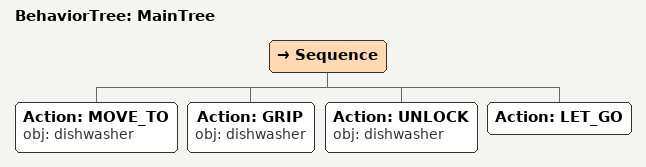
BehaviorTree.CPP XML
<root main_tree_to_execute="MainTree">
  <BehaviorTree ID="MainTree">
    <Sequence>
      <!-- Move to dishwasher -->
      <Action ID="MOVE_TO" obj="dishwasher" />
      <!-- Grip dishwasher -->
      <Action ID="GRIP" obj="dishwasher" />
      <!-- Unlock dishwasher -->
      <Action ID="UNLOCK" obj="dishwasher" />
      <!-- Let go -->
      <Action ID="LET_GO" />
    </Sequence>
  </BehaviorTree>
</root>
